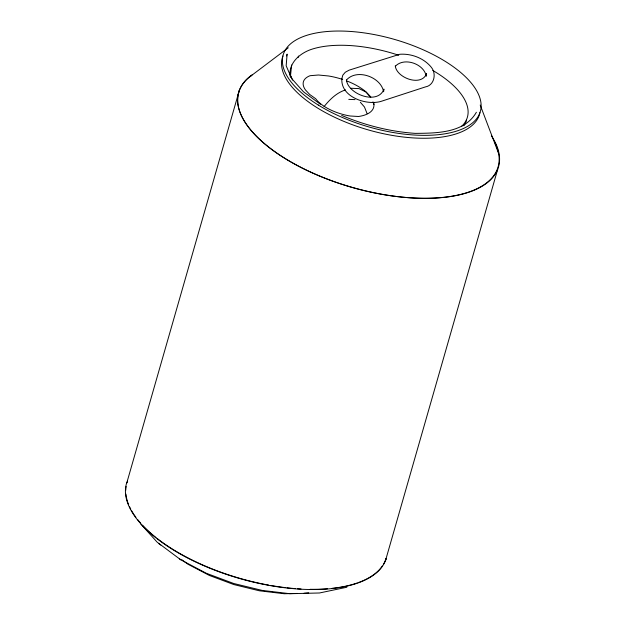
<?xml version="1.0" encoding="UTF-8"?>
<svg xmlns="http://www.w3.org/2000/svg" width="625" height="625" viewBox="0 0 625 625"><rect width="100%" height="100%" fill="white"/><g stroke="black" fill="none" stroke-linecap="round" stroke-linejoin="round"><path stroke-width="0.94" d="M290.133 76.055C288.547 63.039 299.625 53.516 310.836 49.562A91.711 40.781 16 0 1 398.711 55.25M290.336 77.266L291.641 65.008M239.453 89.961L127.289 481.141A135.172 60.102 16 0 0 236.398 577.555A135.172 60.102 16 0 0 386.156 558.703M286.594 55.937L287.109 54.141L286.164 65.781L291.727 78.609L303.43 91.758L320.469 104.313M298.062 57.547L298.484 56.063M385.547 560.438L497.711 169.25M324.086 106.586C329.719 99.547 336.719 92.617 345.547 89.93M476.383 112.25C464.32 133.297 436.391 133.18 415.102 133.367C389.789 131.586 365.031 125.312 341.68 115.43M346.844 79.609C357.359 68.508 381.055 77.109 383.609 91.75L383.953 89.117C378.008 105.336 347.898 94.469 346.406 79.836M395.562 66.062C404.406 56.977 424.102 63.906 426.227 76.195L426.57 73.562C421.617 87.094 396.5 78.023 395.25 65.82M249.617 76.938L288.273 47.766M346.859 587.227L319.484 592.984L289.969 593.711L262.141 590.406L233.727 583.5L206.336 573.281L180.727 559.766L157.133 542.148L140.742 523.945M308.703 592.805L304.008 593.273M297.414 593.43L284.242 593.742L259.336 590.789L233.828 584.562L209.406 575.461L187.781 564.125L181.742 559.672M350.812 88.258L359.008 88.602L366.078 92.055L370.445 97.102M348.773 99.367L354.984 99.625M158.914 543.688L160.789 545.07M179.359 558.75L180.727 559.766M370.828 96.969L365.555 91.508A41.281 18.352 16 0 0 346.383 80.781M360.344 102.242L364.477 107.023L367.109 113.656M290.758 75.789L292.602 80.031M372.922 101.867L373.961 104.492M480.211 105.039L498.586 153.375M495.078 143A134.906 59.984 16 0 1 354.352 188.016A134.906 59.984 16 0 1 251.625 75.414M479.906 112.664A102.562 45.602 16 0 1 368.172 129.883A102.562 45.602 16 0 1 282.938 56.016M491.414 135.859A135.172 60.102 16 0 1 360.539 189.688A135.172 60.102 16 0 1 252.266 74.75M432.82 70.461A91.711 40.781 16 0 1 461.539 126.422M466.57 120.094A91.711 40.781 16 0 1 463.867 125.75M373.594 102.359A41.281 18.352 16 0 1 358.516 116.492L350.055 115.992A33.734 15 16 0 1 315.68 98.711L309.695 94.469L305.5 90A33.773 15.016 16 0 1 310.102 75.703L318.438 75.008L328.508 75.977A41.281 18.352 16 0 1 342.688 79.469M386.016 558.547A134.922 59.992 16 0 1 383.344 564.461M382.297 566.078A134.922 59.992 16 0 1 358.141 582.664M357.164 583.008A134.922 59.992 16 0 1 332.133 588.328M327.594 588.758A134.922 59.992 16 0 1 310.086 589.305M301.039 588.992A134.922 59.992 16 0 1 297.367 588.766M295.508 588.625A134.922 59.992 16 0 1 286.992 587.812M285.078 587.586A134.922 59.992 16 0 1 270.602 585.445M268.672 585.102A134.922 59.992 16 0 1 157.578 538.781M156.094 537.617A134.922 59.992 16 0 1 142.547 525.242M140.578 523.078A134.922 59.992 16 0 1 137.562 519.469M135.914 517.312A134.922 59.992 16 0 1 133.922 514.469M133.344 513.586A134.922 59.992 16 0 1 131.719 510.922M130.742 509.141A134.922 59.992 16 0 1 129.43 506.484M128.664 504.719A134.922 59.992 16 0 1 125.914 494.062M125.789 490.211A134.922 59.992 16 0 1 126.156 486.469M127.016 482.867A134.922 59.992 16 0 1 127.625 481.133M341.852 78.703C340.539 96.93 366.148 105.633 380.859 101.438L425.359 86.93C434.211 85.484 436.656 73.844 431.445 67.445C423.977 58.156 411.594 53.477 399.828 54.258L349.156 70.148L345.312 72.234L342.82 75.148L341.852 78.703M318.305 105.055A102.562 45.602 16 0 0 479.719 113.273A102.562 45.602 16 0 0 347.211 31.25A102.562 45.602 16 0 0 318.305 105.055"/></g></svg>
